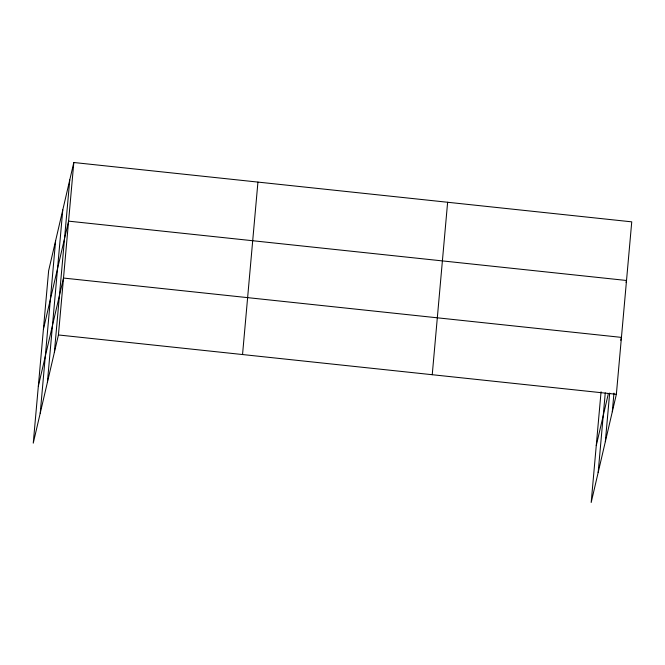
<?xml version="1.0" encoding="UTF-8"?>
<svg xmlns="http://www.w3.org/2000/svg" width="665" height="665" viewBox="0 0 665 665"><rect width="100%" height="100%" fill="white"/><g stroke="black" fill="none" stroke-linecap="round" stroke-linejoin="round"><path stroke-width="1" d="M40.216 413.214L55.611 240.755M47.398 382.358L62.784 209.907M54.364 352.408L69.759 179.957M73.815 162.509L48.636 270.705L33.25 443.156L58.429 334.961L73.815 162.509L631.75 221.844L616.364 394.295L591.185 502.491L601.06 391.776M242.542 354.545L257.937 182.094M432.242 374.719L447.628 202.26M598.151 472.541L605.266 392.865M605.333 441.685L609.672 393.057M612.299 411.743L613.961 393.115M43.408 329.341L68.586 221.146L626.521 280.48L626.064 282.417M38.329 386.249L63.508 278.053L621.442 337.388L620.761 340.297M596.264 445.575L608.392 393.456M58.429 334.961L616.364 394.295"/></g></svg>
